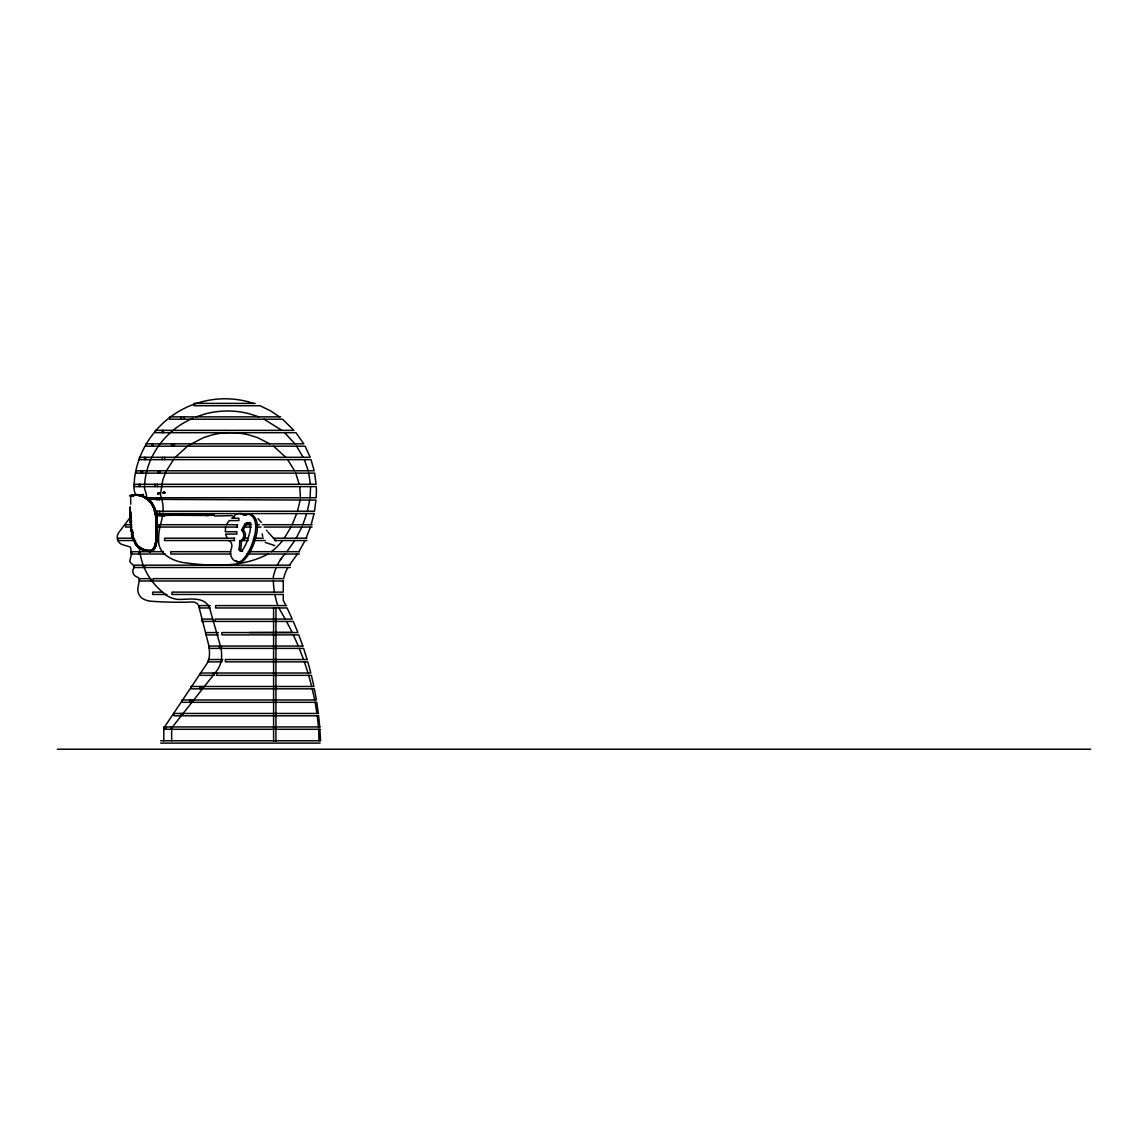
<?xml version="1.0" encoding="UTF-8"?>
<svg xmlns="http://www.w3.org/2000/svg" width="1148" height="1148" viewBox="0 0 1148 1148"><rect width="100%" height="100%" fill="white"/><g stroke="black" fill="none" stroke-linecap="round" stroke-linejoin="round"><path stroke-width="1.5" d="M130.126 506.799L130.097 509.755M130.685 504.216L130.685 495.979A118.502 1.851 -3.8 0 1 130.642 495.864L130.958 495.333M161.351 515.883L161.351 513.859M164.336 515.165L206.956 515.509L214.059 514.519M164.437 515.409L163.647 515.954M164.422 513.787L163.834 515.409L171.253 515.309M155.568 544.927A14.02 9.701 -90 0 0 156.2 541.454L156.3 541.239A88.267 61.045 -90 0 0 156.587 537.451L156.688 537.307A89.171 61.691 -90 0 0 156.86 533.461A89.96 62.222 -90 0 0 156.831 529.544A89.042 61.59 -90 0 0 156.774 525.655A87.205 60.313 -90 0 0 156.702 521.795L156.673 521.522A85.928 59.438 -90 0 0 156.329 517.891A86.2 59.624 -90 0 1 156.501 521.479L156.645 521.766A87.478 60.514 -90 0 1 156.774 525.483L156.86 525.655A88.769 61.404 -90 0 1 156.917 529.472L156.86 531.467M156.386 525.483L156.286 525.669A88.669 61.332 -90 0 1 156.343 529.472L156.343 529.544A89.817 62.121 -90 0 1 156.286 533.433L156.386 533.476A89.975 62.236 -90 0 0 156.444 529.544L156.444 529.472A89.056 61.605 -90 0 0 156.401 525.655A87.492 60.514 -90 0 0 156.228 521.766L156.214 521.493A85.942 59.438 -90 0 0 155.941 517.877L155.913 517.533A27.739 19.186 -90 0 0 155.425 514.017A26.662 18.44 -90 0 0 154.636 510.659A26.504 18.325 -90 0 1 155.324 514.06A27.566 19.071 -90 0 1 155.798 517.561M157.161 533.476L157.161 533.433A89.946 62.207 -90 0 0 157.219 529.544A89.027 61.576 -90 0 0 157.161 525.655A87.463 60.5 -90 0 0 156.989 521.766L157.075 521.465A86.071 59.538 -90 0 0 156.817 517.863L156.774 517.49A28.097 19.43 -90 0 0 156.286 513.917A27.007 18.684 -90 0 0 155.497 510.516M300.446 497.758L299.743 486.609M156.788 541.253A88.41 61.16 -90 0 0 157.075 537.465L156.989 537.336A88.252 61.045 -90 0 1 156.688 541.239L156.774 541.469A14.12 9.758 -90 0 1 156.142 544.97M156.874 531.481A90.649 62.552 -90 0 1 156.831 533.433A89.458 61.877 -90 0 1 156.602 537.336L154.736 547.366M144.605 485.13C146.054 456 166.202 429.467 192.878 418.331M151.866 550.925A7.161 4.664 -86.1 0 0 153.488 549.447L153.904 548.816A11.753 8.122 89.9 0 0 154.564 547.783L154.808 547.209A12.083 8.352 -90 0 0 155.626 545.156L155.726 544.826A13.446 9.299 -90 0 0 156.372 541.368L156.386 541.196A87.98 60.858 -90 0 0 156.673 537.422L156.817 533.433A89.702 62.035 -90 0 0 156.917 529.544M153.459 548.816A11.035 7.634 -90 0 0 154.105 547.768L154.306 547.395A12.384 8.567 -90 0 0 155.138 545.286L155.281 544.826A13.747 9.514 -90 0 0 155.898 541.411L155.812 541.196A87.894 60.801 -90 0 0 156.099 537.422A89.3 61.777 -90 0 0 156.286 533.461M154.219 547.295A12.212 8.452 -90 0 0 155.052 545.214L155.195 544.669A13.575 9.399 -90 0 0 155.798 541.397L155.913 541.239A88.281 61.059 -90 0 0 156.2 537.451L156.114 537.307A89.616 61.978 -90 0 0 156.343 529.544A88.884 61.49 -90 0 0 156.286 525.655A87.105 60.256 -90 0 0 156.114 521.795L156.099 521.508M156.63 537.451L156.645 537.336A89.731 62.064 -90 0 0 156.688 533.49L156.688 533.447A90.218 62.408 -90 0 0 156.745 529.544A89.314 61.777 -90 0 0 156.688 525.641L156.688 525.468A87.75 60.7 -90 0 0 156.53 521.737M309.716 500.098L307.363 511.233M310.06 497.758L310.577 486.609M225.639 527.061L225.281 531.739L236.804 531.739L236.804 534.078L225.582 534.078L227.103 538.197M145.294 497.357L147.504 498.648L145.896 497.342M144.146 496.912L142.725 496.252M300.188 500.098L297.461 511.233M147.662 499.136L146.643 498.519L148.264 498.978M147.518 498.576L149.082 499.854M314.035 513.572L311.165 524.722M306.731 513.572L302.828 524.722M310.434 527.061L306.057 538.197M296.701 513.572L292.152 524.722M165.671 472.215L162.729 480.151L160.519 494.128A6.257 6.257 0 0 0 160.863 496.223L161.552 498.376M276.252 567.499L275.592 569.092A48.216 48.216 0 0 0 273.281 577.128L273.281 578.649M305.024 540.536L298.925 551.686M301.824 527.061L296.155 538.197M226.386 524.722L229.241 520.589L238.913 520.589L238.856 518.25L231.796 518.25L235.354 514.849M277.314 565.16L278.232 563.395A48.216 48.216 0 0 1 281.576 558.072M155.913 545.271A12.355 8.538 -90 0 1 155.08 547.366L154.923 547.998A11.394 7.878 -90 0 1 154.263 549.074L154.263 549.074M166.489 470.723L173.822 459.128M291.004 527.061L284.245 538.197M287.918 567.499L287.416 568.389A37.755 37.755 0 0 0 283.886 577.544L283.656 578.649L152.985 578.649L152.985 580.988M153.789 506.354L153.531 505.838A21.941 12.671 83.1 0 0 152.67 504.245L151.536 504.001L152.569 503.872M294.749 540.536L286.9 551.686M245.041 524.019L243.175 527.018A16.79 11.882 90 0 0 241.683 530.347A5.568 3.932 90 0 1 243.663 536.733A5.568 3.932 90 0 1 239.688 540.837A26.777 18.942 -90 0 1 238.999 549.361A2.698 1.909 90 0 0 242.185 550.509A39.247 27.753 90 0 0 248.155 538.068L249.676 532.787A15.24 10.777 90 0 0 250.379 526.516L250.207 524.909A3.645 2.569 90 0 0 246.949 522.828L245.041 524.019L248.599 522.828A3.645 2.569 90 0 1 249.776 522.641M246.691 524.019L244.825 527.018A16.79 11.882 90 0 0 243.333 530.347A5.568 3.932 90 0 1 245.313 536.733A5.568 3.932 90 0 1 241.338 540.837A26.777 18.942 90 0 1 240.649 549.361A2.698 1.909 -90 0 0 242.673 551.284M150.905 502.752L151.665 504.202L152.038 502.982M297.404 554.025L289.396 565.16M156.487 515.782L156.214 513.96A27.882 19.286 -90 0 1 156.788 517.518M233.446 518.25L234.637 516.844M140.817 495.807L143.113 496.323L140.4 495.003M143.701 497.213L141.017 495.376M129.824 517.963L119.005 532.213A7.864 7.864 0 0 0 123.783 545.056L130.413 547.022L130.958 549.418A6.472 6.472 0 0 0 131.374 551.686A4.635 4.635 0 0 1 131.69 552.977M151.636 550.452A6.745 4.334 -85.1 0 0 153.129 549.031L153.43 548.543A10.662 7.376 -90 0 0 154.062 547.524M153.445 549.347L153.99 548.601M153.99 549.117L154.234 548.801A11.179 7.735 -90 0 0 154.951 547.869M154.291 548.931L153.99 549.418A7.189 4.664 -85.8 0 1 152.411 550.983M282.566 540.536L281.92 541.382A59.883 59.883 0 0 1 271.832 551.298L271.33 551.686M145.078 497.773C147.159 500.112 148.967 499.409 148.508 500.313M174.84 457.736L187.798 445.912M214.131 515.165L206.812 515.581M152.842 550.064L151.751 550.796A6.587 4.147 -82.9 0 1 150.991 551.011L148.149 550.853A55.19 23.247 -31.8 0 1 146.8 550.724L145.523 550.337A55.879 23.907 -32.9 0 1 144.734 550.093L142.18 549.232A58.39 27.624 -44 0 1 141.017 548.644L140.831 548.572M268.029 554.025C242.185 567.858 210.859 566.38 182.632 562.463C172.731 560.568 161.265 555.158 158.883 544.396A53.396 53.396 0 0 1 160.29 525.641L162.858 515.179A42.777 42.777 0 0 0 163.059 513.07M189.32 444.994L203.67 437.56L212.366 434.862A76.658 76.658 0 0 1 248.7 434.862L257.396 437.56L269.823 443.831M134.947 494.817L130.599 495.979M152.469 550.566L151.45 551.069A6.945 4.377 -82.7 0 1 150.058 551.341M152.483 550.624A6.788 4.42 -86.1 0 0 154.019 549.218A6.96 4.506 -85.8 0 1 152.512 550.767L151.995 551.14A6.945 4.377 -82.7 0 1 150.603 551.413M155.511 510.602A26.806 18.54 -90 0 1 156.3 513.974L155.324 514.117A26.275 18.181 -90 0 0 154.55 510.817L154.449 510.013A25.098 17.363 -90 0 0 153.559 507.545L152.756 505.809A21.798 12.786 83.7 0 0 151.852 504.23M130.212 495.721L130.126 495.764A118.947 1.866 -3.8 0 0 130.183 495.793L130.355 495.678A118.775 1.851 -3.8 0 1 130.284 495.52L130.614 495.405M133.441 494.931L131.016 495.52A118.187 1.851 -3.8 0 0 131.216 495.534L131.69 495.405M130.47 496.137L130.312 496.194A118.818 1.866 -3.8 0 0 130.37 496.223L130.958 496.008M130.8 495.836L131.389 495.678M131.374 495.706L131.116 495.721A118.043 1.851 -3.8 0 0 131.274 495.793L131.202 495.95M131.116 496.151L131.016 496.194A118.215 1.851 -3.8 0 0 131.087 496.223L131.446 495.864M155.324 514.117L155.425 514.017A27.337 18.913 -90 0 1 155.812 517.59M151.55 550.337L151.263 550.638A6.529 4.104 -82.6 0 1 149.943 550.896M152.282 550.667L152.096 550.753A6.529 4.104 -82.7 0 1 150.79 550.997M156.3 513.974L156.2 514.017A26.648 18.44 -90 0 0 155.411 510.673L155.296 509.856A25.486 17.636 -90 0 0 154.406 507.359M131.303 495.721L134.546 495.462M236.588 514.189L237.837 513.759A13.532 9.571 -90 0 1 241.611 513.902L244.065 515.165A11.509 8.136 90 0 1 255.502 523.746A22.745 16.086 90 0 1 253.938 537.651A46.738 33.048 -90 0 1 242.041 560.482A11.523 8.151 90 0 1 231.107 556.436A8.624 6.099 90 0 1 231.509 548.184A5.338 3.774 90 0 0 230.605 541.913L228.868 540.536M195.662 417.025L205.98 413.696A87.478 87.478 0 0 1 249.087 413.696L258.888 416.868M171.626 514.247L207.802 514.519M143.6 496.998L150.847 501.705A15.685 8.366 80 0 1 151.536 502.623M132.006 495.262L134.072 495.075M132.336 495.52L134.56 495.147L132.924 495.419M131.877 495.563L132.422 495.649A118.818 1.866 -3.8 0 0 131.948 495.721M132.092 495.348L132.752 495.247M133.025 495.778L133.642 495.678A107.338 1.449 -4.5 0 1 133.01 495.549A118.215 1.851 -3.8 0 0 132.651 495.721M133.053 495.405L135.234 494.788M148.164 499.366L148.738 499.954A20.65 10.389 77.4 0 1 150.072 501.432L150.804 501.432A16.029 8.538 80 0 1 151.536 502.307L152.383 503.685M151.809 504.187L152.21 504.116A21.869 12.829 83.7 0 1 153.215 505.723M132.709 495.448L133.254 495.175A118.043 1.851 -3.8 0 0 132.838 495.29A107.539 1.449 -4.5 0 0 133.426 495.29L134.316 495.362M133.9 495.29L134.876 495.161M150.919 501.561L150.187 501.303M135.407 494.673L136.999 494.587M135.22 494.917L139.324 495.161M135.407 495.362L136.999 495.262M147.432 498.261L146.714 498.921L145.208 498.017M214.461 516.026L232.312 515.596M150.976 502.322L155.066 510.673A26.648 18.44 -90 0 1 155.812 514.017A27.437 18.971 -90 0 1 156.386 517.576L156.501 519.513A91.352 63.04 90 0 1 156.63 521.508A85.641 59.237 -90 0 0 156.415 517.92L156.2 517.504A28.011 19.373 -90 0 0 155.712 513.945A26.921 18.626 -90 0 0 154.923 510.559M249.245 632.562L292.195 632.433L286.541 621.427M255.172 403.379L194.156 403.379L194.156 405.718L260.022 405.718L270.784 411.013L279.524 416.868M280.7 416.868L169.674 416.868L169.674 419.207L282.48 419.207L293.917 430.342L155.396 430.342L155.396 432.681L295.969 432.681L303.804 443.831L146.14 443.831L146.14 446.17L305.067 446.17L310.218 457.306L139.468 457.306L139.468 459.645L311.022 459.645L314.193 470.795L136.569 470.795L136.569 473.134L314.667 473.134L316.073 484.269L134.158 484.269M145.796 497.758L316.174 497.758L316.446 490.11L316.217 486.609L134.488 486.609L134.488 484.269M148.896 499.351L315.973 500.098L314.495 511.233L154.133 511.233M155.253 513.572L314.193 513.572M164.882 513.974L155.525 513.96L155.87 515.883L164.882 515.782M164.336 514.591L214.131 514.591M244.065 515.165L245.729 515.165A11.509 8.136 -90 0 1 257.152 523.746A22.745 16.086 -90 0 1 255.588 537.651A46.738 33.048 -90 0 1 243.706 560.482A11.523 8.151 90 0 1 235.727 560.482M131.79 524.722L125.591 524.722L125.591 527.061L131.79 527.061M156.616 524.722L237.679 524.722M244.639 524.722L251.656 524.722M256.262 524.722L259.419 524.722M262.218 524.722L312.069 524.722M156.616 527.061L237.679 527.061M244.639 527.061L251.34 527.061M256.262 527.061L260.998 527.061M264.155 527.061L312.069 527.061M241.683 530.347L243.333 530.347M133.842 538.197L117.727 538.197L117.727 540.536L135.636 540.536M234.551 538.197L164.623 538.197L164.623 540.536L234.608 540.536M243.06 538.197L248.427 538.197M254.799 538.197L263.38 538.197M273.497 538.197L306.947 538.197M239.803 540.536L248.341 540.536M254.799 540.536L265.217 540.536M274.96 540.536L306.947 540.536M239.688 540.837L241.338 540.837M238.999 549.361L240.649 549.361M139.783 551.686L130.886 551.686L130.886 554.025L139.783 554.025M163.447 551.686L140.286 551.686L140.286 554.025L165.197 554.025M230.705 551.686L170.822 551.686L170.822 554.025L230.705 554.025M248.413 551.686L299.427 551.686M246.605 554.025L299.427 554.025M143.199 565.16L134.287 565.16L134.287 567.499L290.329 567.499M290.329 565.16L144.705 565.16L144.705 567.499M283.656 580.988L139.482 580.988L139.482 578.649L150.632 578.649L150.632 580.988M162.112 592.124L152.655 592.124L152.655 594.463L166.905 594.463M210.199 605.599L199.551 605.599L199.551 607.952L210.199 607.952M286.656 605.599L215.652 605.599L215.652 607.952L287.072 607.952L292.252 619.088L215.164 619.088L215.164 621.427L293.285 621.427L297.877 632.562L275.936 632.562M214.274 621.427L202.034 621.427L202.034 619.088L212.767 619.088L212.767 621.427M218.321 632.562L206.066 632.562L206.066 634.901L218.321 634.901M273.597 632.562L221.894 632.562L221.894 634.901L298.796 634.901L302.814 646.051M302.914 646.051L209.266 646.051L209.266 648.39L303.617 648.39L307.119 659.526M222.827 659.526L208.506 659.526L208.506 661.865L221.033 661.865M307.391 659.526L225.367 659.526L225.367 661.865L307.822 661.865L310.807 673.015L200.383 673.015L200.383 675.354L214.489 675.354M201.747 688.829L191.085 688.829L191.085 686.49L313.892 686.49L311.395 675.354L216.642 675.354L216.642 673.015M316.403 702.318L181.843 702.318L181.843 699.979L316.403 699.979L314.365 688.829L202.134 688.829L202.134 686.49M318.527 713.453L174.022 713.453L174.022 715.792L181.126 715.792L181.126 713.453M320.077 726.942L163.719 726.942L163.719 729.281L320.077 729.281M160.72 740.761L320.105 740.761M160.72 743.1L320.105 743.1M57.4 749.214L1090.6 749.214M136.354 494.573L139.166 494.731M136.181 494.831L140.53 495.419M136.181 495.003L141.835 495.907M136.354 495.262L138.047 495.276M146.614 550.696L150.072 551.011L148.078 550.825A55.362 23.333 -31.9 0 1 147.274 550.667L147.131 550.638A57.974 24.682 -32.5 0 1 146.083 550.38M138.908 495.089L135.277 495.104L139.152 495.419M149.527 550.653L148.436 550.523A54.774 23.06 -31.8 0 1 147.016 550.308L145.638 550.681A55.879 23.921 -32.9 0 1 144.978 550.466L143.773 550.236M149.642 550.911L148.221 550.739A55.061 23.19 -31.8 0 1 146.829 550.552M147.676 550.839A54.473 22.946 -31.8 0 0 149.053 551.04L149.613 551.097M274.788 545.587L265.231 542.43M148.996 550.595L148.967 550.581A54.3 22.86 -31.8 0 1 147.862 550.437M149.053 551.04L149.111 550.868A54.358 22.888 -31.8 0 1 147.705 550.667L147.174 550.566M148.881 551.27L148.91 551.27A54.774 23.075 -31.8 0 1 147.489 551.069M137.416 494.587L139.339 494.989M146.255 550.624L147.518 550.638M150.488 551.442A50.713 21.554 -32.3 0 1 149.369 551.341L148.35 551.198A55.248 23.261 -31.8 0 1 146.915 550.997L146.37 550.896A58.907 25.084 -32.5 0 1 145.265 550.696M147.489 550.81L145.825 550.452M146.442 550.538L146.442 550.538A58.849 25.012 -32.4 0 1 145.035 550.308L143.687 549.792L144.347 550.409M138.535 494.731L140.544 495.247M138.506 495.405L140.96 496.065M141.477 548.787A58.189 27.523 -44 0 0 142.668 549.361L143.543 549.691L139.166 547.496A64.876 31.025 -48.8 0 1 138.305 546.52L137.76 545.888A68.076 32.46 -51.4 0 0 138.09 546.147A64.747 30.967 -48.2 0 0 139.052 547.008L141.161 548.543A58.117 27.523 -44.2 0 0 142.366 549.045L142.811 549.174A57.988 27.423 -44 0 0 143.113 549.505L144.361 549.835A55.865 23.95 -33 0 0 145.122 549.964L145.409 549.992M144.461 549.749L145.222 550.222M151.235 503.226L151.837 504.489L150.474 501.733A15.799 8.467 80.2 0 1 151.163 502.523L152.397 504.446M144.705 550.079L143.012 549.562M145.064 549.82L143.887 549.562M144.16 550.122L144.232 550.15A56.238 24.065 -32.9 0 0 144.964 550.308M139.755 495.003L141.807 495.635M139.568 495.247L141.792 495.807M139.554 495.419L141.606 496.065M144.49 549.648L143.127 549.361M143.643 549.49L144.375 550.322A56.295 24.094 -32.9 0 0 145.064 550.566M253.134 403.379L248.757 401.9A91.338 91.338 0 0 0 134.56 478.199L134.029 486.336A18.224 18.224 0 0 0 135.019 493.166A32.374 32.374 0 0 1 135.521 494.745M143.098 550.007L142.266 549.677M143.83 549.418L142.811 549.174A55.75 26.404 -44.2 0 0 143.041 549.375M140.831 495.635L142.926 496.567M142.567 549.576L142.151 549.404A58.519 27.71 -44.2 0 1 140.931 548.859L139.511 547.768A64.991 31.082 -48.2 0 1 138.521 546.907L137.76 545.888M142.998 495.907L145.997 497.558M142.366 495.907L144.519 496.783L142.653 496.237M142.18 496.151L143.557 496.969M264.04 419.207L281.82 430.342M143.816 496.567L145.968 497.73M143.629 496.811L145.782 497.988M143.801 497.271L145.179 497.988M141.835 548.529L141.089 548.098M141.218 548.443L139.382 547.28M171.655 740.761L171.655 727.961L217.116 670.375A23.893 23.893 0 0 0 221.507 658.177A43.825 43.825 0 0 0 220.99 648.003L209.453 607.593C203.684 595.396 187.77 600.017 177.065 599.328A28.8 28.8 0 0 1 166.532 595.468L159.931 589.771A63.484 63.484 0 0 1 139.339 547.122A64.532 30.853 -48.2 0 0 139.798 547.366L141.448 548.816M141.792 548.715L140.831 548.141M140.501 548.385L141.749 548.888M145.925 498.06L147.303 498.892M145.107 497.601L147.059 498.576M245.729 515.165L243.261 513.902A13.532 9.571 -90 0 0 240.75 513.572M139.826 548.17L141.06 549.103A58.62 27.753 -44.2 0 0 142.223 549.705M139.683 547.122L140.487 548.098L138.191 545.917M146.643 498.519L148.02 499.38M140.257 548.314L141.692 549.189A58.261 27.595 -44.2 0 0 142.84 549.792M139.941 548.428L139.109 547.668M147.202 498.519L148.881 499.997A20.248 10.318 78 0 1 150.302 501.475A16.086 8.581 80 0 1 150.962 502.365M139.166 547.496L138.822 547.223A65.063 31.111 -48.2 0 1 137.817 546.376L137.2 545.745M139.224 547.926L138.764 547.395A65.206 31.183 -48.8 0 1 137.789 546.534M273.568 446.17L285.795 457.306M284.632 432.681L294.921 443.831M147.948 499.079L148.494 499.538M147.733 499.308L148.307 500.126M258.142 518.666L261.328 522.455M137.459 546.233L137.875 546.807A65.35 31.254 -48.8 0 0 138.865 547.668M275.979 540.851L268.015 532.069M136.598 544.539L135.579 543.004M149.886 501.432L150.618 501.906A15.512 8.266 80 0 1 151.292 502.824M287.617 459.645L294.606 470.795M150.661 502.695A15.771 8.409 80 0 0 149.972 501.805L149.9 501.662A15.914 8.481 80 0 1 150.732 502.566L151.22 503.513M296.571 446.17L303.158 457.306M266.637 530.247L267.111 530.964M133.383 538.67L135.823 543.406A69.11 32.517 -54.8 0 0 136.583 544.439M135.478 543.004L133.742 539.173M135.234 543.205L135.263 543.248A69.21 32.689 -54.1 0 0 135.981 544.439M135.134 543.506A69.354 32.747 -54.1 0 0 135.923 544.597A68.363 32.589 -51.4 0 0 137.157 545.817L137.301 546.218A68.679 32.747 -51.4 0 1 135.995 544.913A69.497 32.818 -54.1 0 1 135.22 543.765L135.019 542.846M136.138 543.119L135.45 541.956M135.277 543.607L134.79 542.444M278.849 607.952L285.249 619.088M134.818 542.861L134.115 541.167M135.048 542.186L134.589 541.339M134.804 541.77L135.966 543.779A69.267 32.704 -54.1 0 0 136.669 544.97A68.378 32.603 -51.4 0 0 137.846 546.348M304.378 459.645L308.224 470.795M153.014 505.651L153.976 507.488A25.385 17.564 -90 0 1 154.722 509.899L155.124 510.774A26.375 18.239 -90 0 1 155.898 514.089A27.724 19.172 -90 0 1 156.286 517.533M285.909 605.599L283.255 600.232L283.255 594.463L171.999 594.463L171.999 592.124L283.255 592.124L283.255 580.988M134.804 541.698L133.756 539.617M134.144 541.569L133.555 539.933M131.446 530.132L133.814 539.373M153.846 507.301L153.344 506.125M154.248 507.344L153.588 505.594A22.199 12.829 83.1 0 0 152.627 504.087M152.928 506.426L153.416 507.545M293.328 634.901L298.308 646.051M134.216 539.287L134.847 541.067M134.589 541.253L133.555 539.158M133.929 541.124L133.254 539.488M154.306 507.129L154.334 507.56A25.069 17.335 -90 0 1 155.21 510.028M153.732 507.172L154.062 507.703A24.782 17.134 -90 0 1 154.937 510.143M153.387 507.416L153.502 507.746A24.682 17.077 -90 0 1 154.363 510.171M133.498 540.091L133.125 538.857M299.255 648.39L303.56 659.526M133.068 539L133.34 539.732M295.71 473.134L299.226 484.269M132.953 538.355L133.154 539.244M304.363 661.865L308.008 673.015M133.082 537.838L133.642 538.886M132.379 536.475A51.674 18.755 -73.7 0 0 132.867 538.01L132.981 538.756M133.254 538.039L133.383 538.211A51.617 18.727 -73.7 0 1 133.053 536.618M277.787 605.599L277.386 604.393A87.722 87.722 0 0 1 274.903 594.635L274.86 594.463M150.747 501.246L150.747 501.561A20.262 10.203 77.4 0 0 149.326 500.083M308.697 675.354L311.711 686.49M133.268 536.633L133.211 536.044M132.135 534.365A51.746 17.048 -77.2 0 0 132.393 535.542L132.795 536.46M132.336 536.661L132.034 535.183M262.131 533.877L262.734 536.503M312.27 688.829L314.681 699.979M132.967 535.155L133.182 535.944M308.712 473.134L310.405 484.269M315.126 702.318L316.92 713.453M132.594 533.418L132.565 533.275A44.284 12.815 -80.4 0 1 132.293 531.754M131.934 533.275L131.905 533.131A44.284 12.815 -80.4 0 1 131.633 531.624M316.776 702.318L318.34 713.453M132.336 532.098L132.192 530.921M131.274 530.921L131.374 531.897M317.25 715.792L318.47 726.942M132.106 530.261L132.207 531.251M131.575 529.085L131.733 531.079M131.173 530.261L131.288 531.251M156.185 516.126L156.358 517.533M131.747 530.419L131.819 531.094A43.767 12.671 -80.4 0 0 132.106 532.658M131.417 528.396L130.944 521.795A46.724 6.544 -87.6 0 1 130.872 519.226M131.216 528.123L130.872 523.832M130.872 527.549L130.958 528.554A48.316 12.772 -82 0 0 131.216 530.62M318.685 729.281L318.986 740.761M130.815 526.846L130.901 527.85M131.432 527.693L131.231 526.272M130.757 526.128L130.815 526.932M319.718 726.942L318.613 715.792L182.733 715.792L182.733 713.453M319.89 729.281L320.565 740.761M131.259 525.54L131.432 526.545M130.7 525.411L130.772 526.415M131.374 525.813L130.987 522.555M130.642 524.679L130.714 525.684M130.599 523.933L130.657 524.952M130.556 523.187L130.614 524.206M131.231 523.56L131.087 520.446M130.513 522.426L130.571 523.445M131.403 521.68L131.446 522.44M130.972 520.216L131.073 522.555M130.528 522.67L130.685 520.015M130.485 521.651L130.456 522.512M131.374 520.905L131.417 521.924M130.915 521.02L130.944 521.795M130.442 520.891L130.485 521.909M131.346 520.13L131.389 521.149M130.413 520.101L130.456 521.12M273.339 580.988L273.54 584.676A87.348 87.348 0 0 0 274.444 592.124M156.788 541.282A88.626 61.303 -90 0 0 157.075 537.494A89.601 61.978 -90 0 0 157.262 533.476A90.104 62.322 -90 0 0 157.319 529.544A89.185 61.691 -90 0 0 157.276 525.641L157.262 525.468A87.836 60.758 -90 0 0 157.104 521.737M130.886 517.82L130.858 516.729M130.155 509.152L130.183 510.372M130.083 509.281L130.111 510.186M130.556 516.026L130.585 516.83M130.169 510.071L130.198 510.846M130.298 516.098L130.327 517.102M130.126 508.377L130.155 509.124M130.183 510.573L130.212 511.348M130.198 511.09L130.226 511.85M130.212 511.635L130.226 512.381M130.068 508.521L130.126 507.473M130.14 511.707L130.169 512.826M130.226 512.195L130.241 512.941M130.14 508.449L130.054 507.631M275.936 607.852L275.936 741.278M273.597 607.852L273.597 741.278M236.804 524.722L236.804 527.061M234.321 538.197L234.321 540.536M221.923 659.526L221.923 661.865M221.492 646.051L221.492 648.39M219.412 646.051L219.412 648.39M213.413 673.015L213.413 675.354M200.053 686.49L200.053 688.829M191.917 699.979L191.917 702.318M189.937 699.979L189.937 702.318M184.01 416.868L184.01 419.207M181.312 416.868L181.312 419.207M174.381 443.831L174.381 446.17M172.329 726.942L172.329 729.281M171.64 443.831L171.64 446.17M170.779 726.942L170.779 729.281M166.073 726.942L166.073 729.281M165.427 726.942L165.427 729.281M164.666 457.306L164.666 459.645M163.791 740.761L163.791 728.105L205.937 665.123A17.564 17.564 0 0 0 209.41 655.709A41.644 41.644 0 0 0 208.735 645.219L198.547 605.326A6.687 6.687 0 0 0 192.692 601.997A377.821 377.821 0 0 1 150.718 601.193A17.894 17.894 0 0 1 141.147 597.534A11.322 11.322 0 0 1 138.004 587.403L139.267 580.759A3.401 3.401 0 0 0 138.047 577.458L136.339 576.683A6.07 6.07 0 0 1 132.938 569.867L133.929 567.743A2.196 2.196 0 0 0 133.929 565.907L130.485 562.577A2.009 2.009 0 0 1 129.911 560.698L130.958 555.948A4.635 4.635 0 0 0 131.69 553.867M163.432 430.342L163.432 432.681M162.198 430.342L162.198 432.681M162.27 457.306L162.27 459.645M160.275 470.795L160.275 473.134M159.672 511.233L159.672 513.572M159.586 524.722L159.586 527.061M159.299 497.758L159.299 500.098M157.893 470.795L157.893 473.134M157.405 484.269L157.405 486.609M157.276 511.233L157.276 513.572M156.96 497.758L156.96 500.098M156.774 524.722L156.774 527.061M155.037 484.269L155.037 486.609M153.143 443.831L153.143 446.17M151.923 443.831L151.923 446.17M145.753 457.306L145.753 459.645M144.548 457.306L144.548 459.645M142.897 565.16L142.897 567.499M142.467 470.795L142.467 473.134M141.276 470.795L141.276 473.134M140.185 484.269L140.185 486.609M139.109 484.269L139.109 486.609M138.808 551.686L138.808 554.025M250.522 522.943A3.645 2.569 90 0 1 250.867 523.201M162.083 500.428A42.777 42.777 0 0 1 163.16 510.96M280.385 559.794A45.547 45.547 0 0 1 284.919 554.025M146.987 498.203A41.658 41.658 0 0 0 145.595 491.818L144.835 489.507A7.362 7.362 0 0 1 144.476 486.91M155.525 545.271A12.37 8.553 -90 0 1 154.693 547.381M154.492 547.768A11.021 7.62 -90 0 1 153.846 548.801M132.307 535.786A51.402 16.933 -77.2 0 1 131.92 534.035M151.68 550.782A6.615 4.162 -82.4 0 1 150.359 551.04M158.051 493.583A120.827 1.579 -5.1 0 1 159.256 493.453M153.559 549.103A6.845 4.377 -84.4 0 1 152.067 550.552M137.617 545.974A68.22 32.517 -51.4 0 1 136.425 544.654A70.171 33.622 -50.3 0 0 137.43 545.601A68.062 32.445 -51.4 0 1 136.196 544.296A68.952 32.56 -54.1 0 1 135.435 543.148M133.082 538.369A51.976 18.856 -73.7 0 1 132.594 536.819M131.432 530.993A49.795 13.173 -82 0 1 131.173 528.955M153.947 507.545A25.084 17.349 -90 0 1 154.837 510.013M131.259 518.839A46.508 5.754 -88.1 0 1 131.173 515.768M163.231 492.779A106.922 1.019 -5.3 0 1 164.551 492.65M132.321 532.973A44.026 12.743 -80.4 0 1 132.077 531.452M156.731 523.488A91.725 63.298 -90 0 1 156.817 525.483M145.609 550.179A58.548 22.702 -25.9 0 1 144.921 549.992M155.08 510.673A26.849 18.54 90 0 1 155.855 514.017M130.901 520.503A42.39 4.736 -88.5 0 1 130.829 518.078M156.63 525.655A88.826 61.289 -90 0 1 156.688 529.472M156.458 521.795A78.207 54.817 -89.9 0 1 156.544 523.502M153.488 549.318A6.988 4.492 -85.1 0 1 152.828 550.036M155.64 514.103A27.882 18.985 89.8 0 1 155.956 516.184M137.129 544.755A67.761 32.302 -51.4 0 1 136.842 544.41A68.722 32.445 -54.1 0 1 136.339 543.65M137.186 545.171A68.076 32.46 -51.4 0 1 136.885 544.826A69.009 32.589 -54.1 0 1 136.124 543.693M136.971 544.611A68.866 32.517 -54.1 0 1 136.181 543.521M156.673 541.411A13.719 9.485 -90 0 1 156.056 544.812L155.999 545.429A12.757 8.825 -90 0 1 155.124 547.61M156.501 537.479A88.54 61.246 -90 0 1 156.214 541.282A13.733 9.5 -90 0 1 155.669 544.826L155.425 545.4A12.657 8.753 -90 0 1 154.564 547.553A10.748 7.433 -90 0 1 153.99 548.601M155.798 541.354A13.36 9.241 -90 0 1 155.195 544.669M156.099 537.436A88.109 60.944 -90 0 1 155.812 541.225M155.066 545.113A11.982 8.294 -90 0 1 154.248 547.151L154.019 547.668A10.877 7.519 -90 0 1 153.387 548.687M156.013 545.343A12.528 8.667 -90 0 1 155.152 547.481M157.089 537.364A89.817 62.136 -90 0 0 157.262 533.49L157.262 533.447A90.305 62.466 -90 0 0 157.319 529.544L157.319 529.472A89.4 61.849 -90 0 0 157.262 525.626M154.363 547.94A11.293 7.821 -90 0 1 153.703 549.002A6.544 4.262 -86.1 0 1 152.297 550.366L151.278 550.81A6.701 4.219 -82.7 0 1 149.929 551.069M154.88 547.754A11.006 7.62 -90 0 1 154.234 548.787M150.115 550.653A6.271 3.946 -82.6 0 0 151.378 550.423L151.723 550.236A6.515 4.19 -85.1 0 0 153.186 548.873M151.923 550.495A6.271 3.946 -82.7 0 1 150.661 550.739M152.11 550.925A6.701 4.219 -82.7 0 1 150.775 551.184M149.656 551.341A51.387 21.841 -32.3 0 1 148.523 551.241M149.771 551.614A51.43 21.855 -32.3 0 1 148.637 551.514M150.316 551.686A50.986 21.669 -32.3 0 1 149.197 551.585M150.905 550.466A50.584 21.152 -31.4 0 1 149.785 550.394M150.359 550.38A51.029 21.338 -31.4 0 1 149.226 550.322M150.517 551.27A50.612 21.511 -32.3 0 1 149.398 551.169M131.762 495.276A118.947 1.866 -3.8 0 1 132.135 495.219M131.948 495.032A118.775 1.851 -3.8 0 1 132.321 494.975M142.782 495.089A121.171 1.866 -4 0 1 141.807 495.118M141.635 494.874A121.329 1.866 -4 0 0 142.61 494.831A120.339 1.851 -4 0 0 143.199 494.86M157.606 493.482A121.315 1.593 -5.1 0 1 158.826 493.353M143.026 495.104A120.526 1.851 -4 0 1 142.438 495.132M157.75 493.238A121.128 1.593 -5.1 0 1 158.969 493.109M143.414 494.415A120.483 1.851 -4 0 1 142.438 494.444M143.199 494.673A120.325 1.851 -4 0 1 142.61 494.702M163.619 492.707A106.29 1.019 -5.3 0 1 164.925 492.578M163.49 492.449A106.491 1.019 -5.3 0 1 164.795 492.32M163.619 492.879A106.305 1.019 -5.3 0 1 164.939 492.75M133.426 495.104A107.539 1.449 -4.5 0 1 132.838 495.118M133.599 494.86A107.309 1.449 -4.5 0 1 133.01 494.874M163.992 493.08A106.52 1.019 -5.3 0 1 164.81 492.994M139.726 547.553A64.69 30.939 -48.8 0 1 139.08 546.993M131.963 531.036A49.766 13.159 -82 0 1 131.79 529.687M131.891 531.094A48.704 12.872 -82 0 1 131.733 529.802M131.877 530.735A47.872 12.657 -82 0 1 131.719 529.486M130.886 530.893A48.89 12.929 -82 0 1 130.642 528.912M130.958 530.821A49.651 13.13 -82 0 1 130.714 528.798M156.114 521.78A87.32 60.399 -90 0 1 156.286 525.497M156.386 533.246A89.056 61.605 -90 0 1 156.214 537.092M157.075 521.465A86.287 59.682 -90 0 0 156.817 517.834A85.899 59.423 -90 0 1 156.975 521.508M146.227 550.165A57.917 24.668 -32.5 0 1 145.968 550.107M146.427 550.265A58.405 24.869 -32.5 0 1 145.365 550.021M146.987 550.925A58.419 24.826 -32.4 0 1 145.94 550.71M132.551 538.34A52.105 18.913 -73.7 0 1 132.063 536.79M132.637 538.584A52.334 18.985 -73.7 0 1 132.149 537.02M132.608 538.197A51.933 18.842 -73.7 0 1 132.12 536.647M133.627 538.398A51.847 18.813 -73.7 0 1 133.139 536.848M133.297 538.713A52.291 18.971 -73.7 0 1 132.809 537.164M131.833 535.614A51.316 16.904 -77.2 0 1 131.446 533.863M131.862 535.972A51.746 17.048 -77.2 0 1 131.475 534.222M132.106 535.442A51.057 16.818 -77.2 0 1 131.719 533.72M132.766 535.585A51.057 16.818 -77.2 0 1 132.623 535.025M132.852 535.815A51.301 16.904 -77.2 0 1 132.709 535.255M131.79 532.945A44.083 12.757 -80.4 0 1 131.546 531.409M131.848 532.816A43.954 12.714 -80.4 0 1 131.604 531.28M132.766 532.801A43.767 12.671 -80.4 0 1 132.537 531.28M132.795 533.146A44.098 12.757 -80.4 0 1 132.551 531.61M130.972 531.151A50.096 13.245 -82 0 1 130.714 529.113M129.968 521.565A46.451 6.501 -87.6 0 1 129.853 518.207A46.279 6.486 -87.6 0 0 130.04 521.465M130.054 521.709A46.738 6.544 -87.6 0 1 129.925 518.351M137.1 545.974A68.536 32.675 -51.4 0 1 135.895 544.654M142.983 549.131A57.759 27.351 -44.2 0 1 142.582 548.945M155.841 517.935A85.555 59.179 -90 0 1 156.099 521.536M152.34 504.546A21.511 12.427 83.1 0 1 153.201 506.11M151.78 504.589A21.539 12.441 83.1 0 1 152.641 506.168M152.053 504.144A22.214 12.843 83.1 0 1 152.942 505.751M151.923 504.101A21.97 12.886 83.7 0 1 152.828 505.708M154.42 507.473A25.256 17.464 -90 0 1 155.31 509.956M130.485 511.735A45.102 3.903 -89.1 0 0 130.528 514.806A44.959 3.889 -89.1 0 1 130.556 511.678A45.346 3.918 -89.1 0 0 130.614 514.921M149.283 500.227A20.09 10.117 77.4 0 1 150.661 501.719M148.479 500.499A19.961 10.059 77.4 0 1 149.857 501.963M149.068 500.456A19.86 10.002 77.4 0 1 150.431 501.92M148.436 500.126A20.42 10.275 77.4 0 1 149.843 501.633M149.24 499.868A20.535 10.346 77.4 0 1 150.646 501.389M150.044 501.992A15.57 8.309 80 0 1 150.718 502.867M162.973 492.435A107.309 1.033 -5.3 0 1 164.308 492.291M162.844 492.679A107.539 1.033 -5.3 0 1 164.178 492.535M162.858 492.851A107.539 1.033 -5.3 0 1 164.178 492.722M130.312 521.379A46.078 6.458 -87.6 0 1 130.183 518.064M130.972 521.493A46.264 6.472 -87.6 0 1 130.843 518.164M131.044 521.651A46.551 6.515 -87.6 0 1 130.915 518.293M130.714 521.838A46.925 6.572 -87.6 0 1 130.614 519.312M129.925 517.447A45.102 4.52 -88.8 0 1 129.853 513.974A44.959 4.506 -88.8 0 0 129.997 517.375M129.997 517.576A45.346 4.549 -88.8 0 1 129.925 514.074M130.685 517.274A46.451 5.74 -88.1 0 1 130.642 515.739M157.606 493.654A121.329 1.593 -5.1 0 1 158.826 493.525M157.764 493.913A121.171 1.593 -5.1 0 1 158.984 493.784M158.324 493.238A120.483 1.579 -5.1 0 1 159.543 493.123"/></g></svg>
